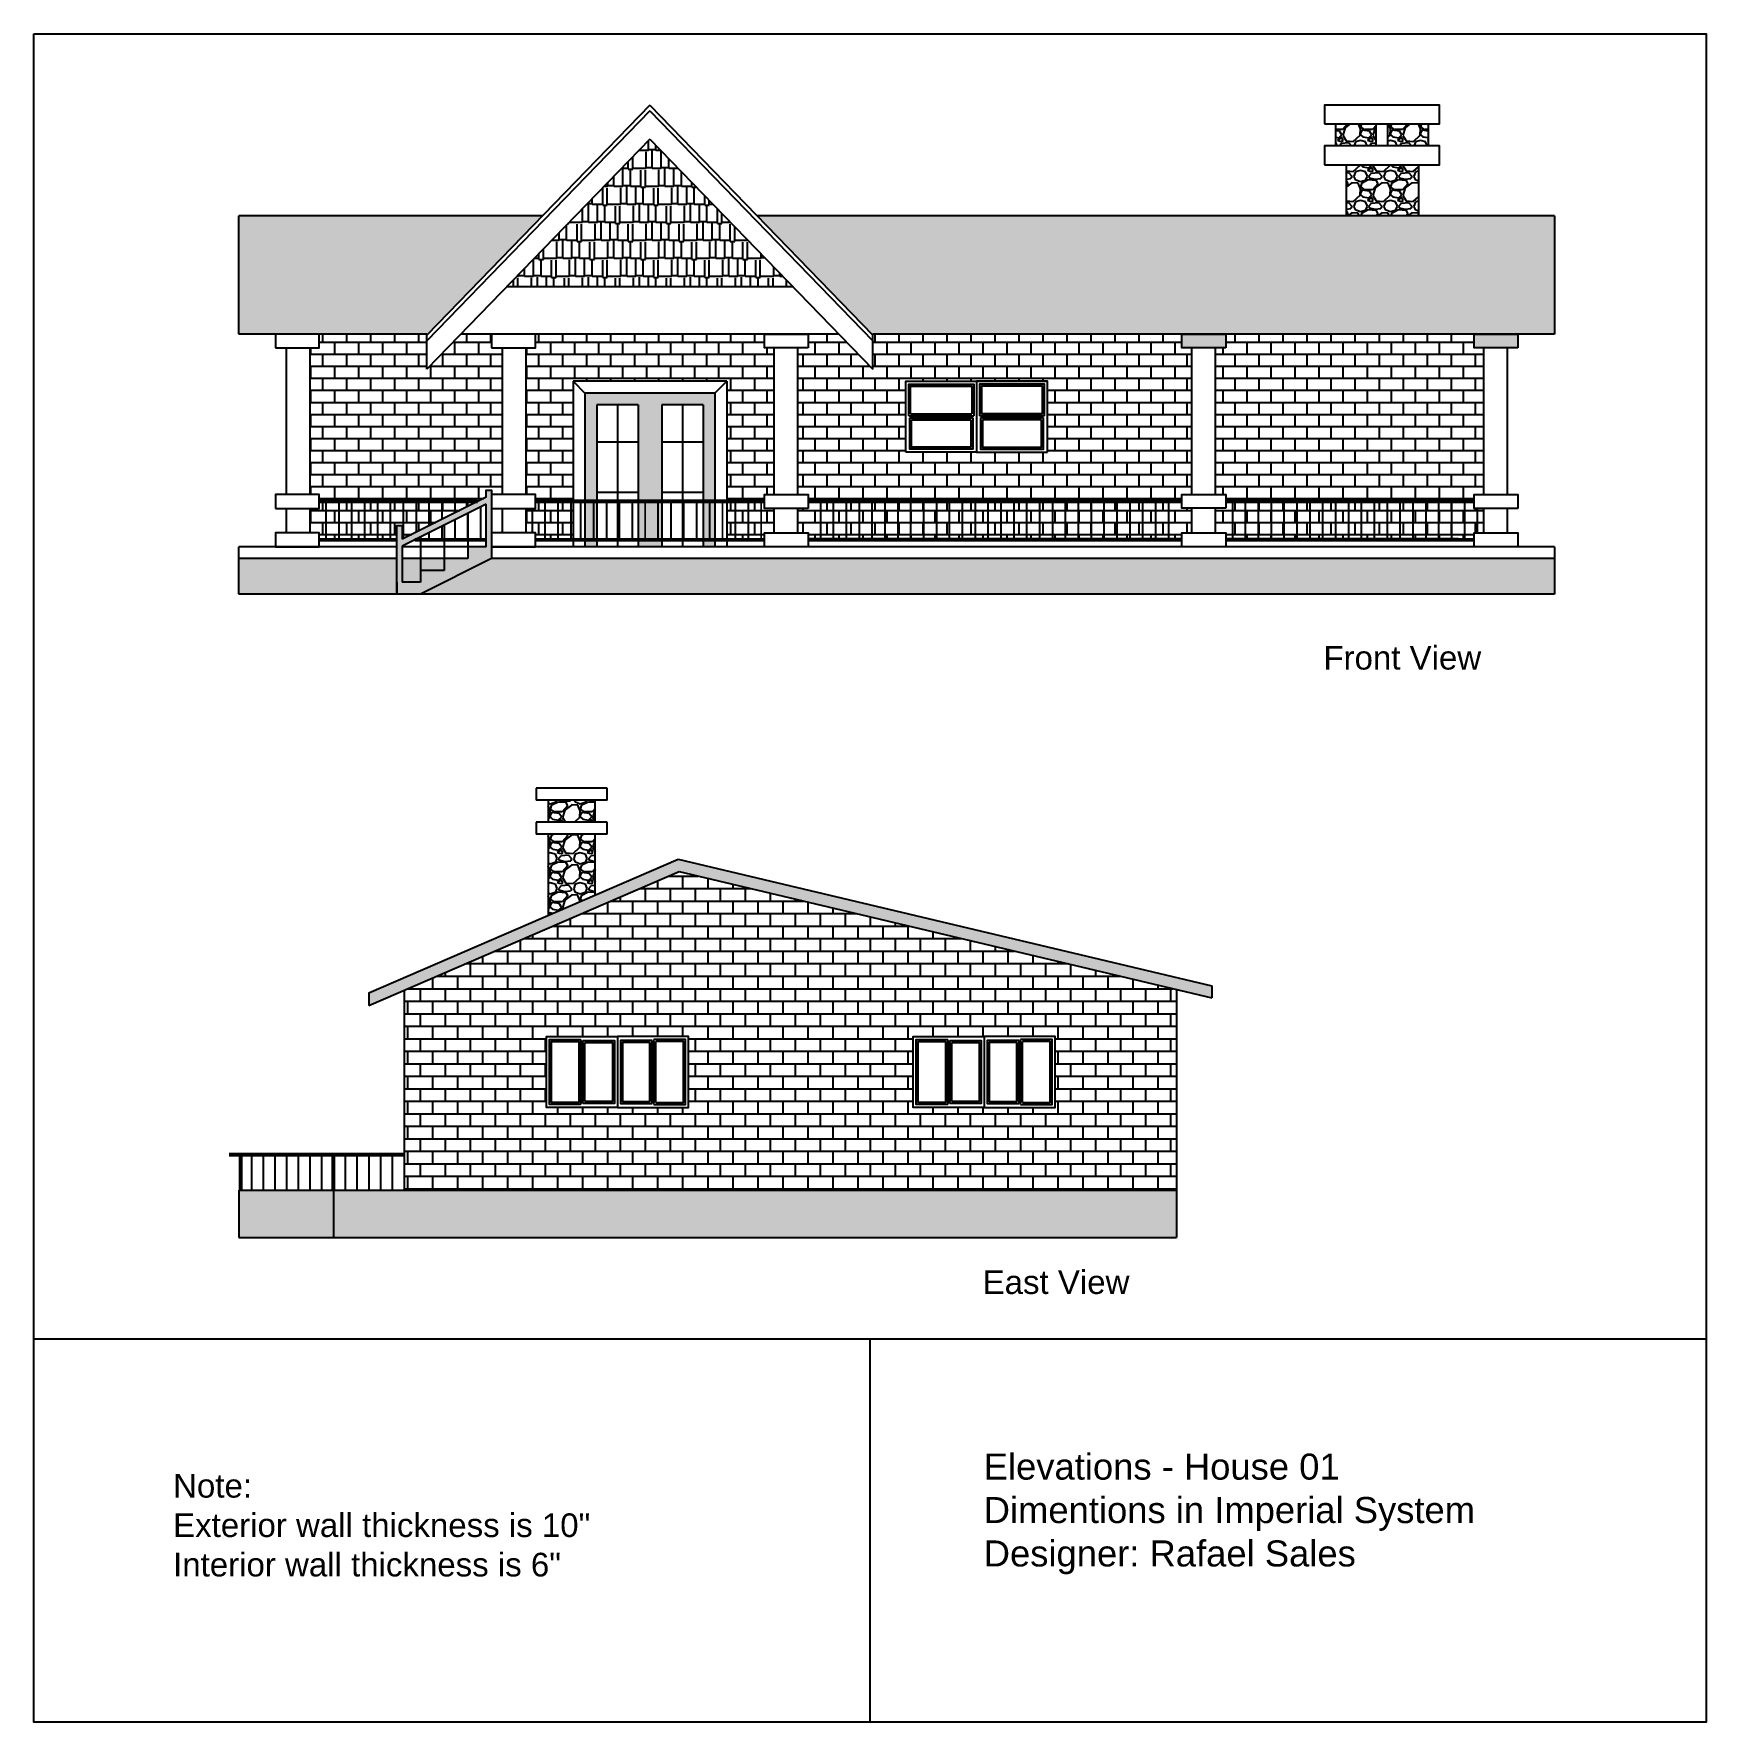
# Model space of a CAD drawing. Header units: millimetres. Extents: x 2114 to 2963, y 1203 to 2060.
import ezdxf

# ---------------------------------------------------------------- set-up
doc = ezdxf.new("R2010")
doc.units = ezdxf.units.MM
for name, color, linetype in [('Dim', 21, 'Continuous'), ('Hatches', 3, 'Continuous'), ('Text', 2, 'Continuous')]:
    doc.layers.add(name, color=color, linetype=linetype)
doc.styles.get("Standard").update_dxf_attribs({"font": 'arial.ttf'})
pattern_1 = [(0, (-2280.477, -1784.411), (19.431, 9.144), [4.572, -3.81, 5.334, -2.286, 6.858, -3.048]), (0, (-2275.905, -1784.03), (19.431, 9.144), [3.81, -14.478, 3.048, -4.572]), (0, (-2266.761, -1784.983), (19.431, 9.144), [2.286, -23.622]), (90, (-2280.477, -1784.4114), (-6.477, 9.144), [8.763, -27.813]), (90, (-2275.905, -1784.4114), (-6.477, 9.144), [8.5725, -28.0035]), (90, (-2272.095, -1784.4114), (-6.477, 9.144), [8.001, -28.575]), (90, (-2266.761, -1784.983), (-6.477, 9.144), [8.763, -27.813]), (90, (-2264.475, -1784.983), (-6.477, 9.144), [8.763, -27.813]), (90, (-2257.617, -1784.4114), (-6.477, 9.144), [8.382, -28.194])]
pattern_2 = [(0, (-2280.477, -1784.4114), (0, 6.096), []), (90, (-2280.477, -1784.4114), (-6.096, 6.096), [6.096, -6.096])]

# ---------------------------------------------------------------- blocks, each defined once
blk = doc.blocks.new('Window - Wood Frame 36 x 36 in.')
for p, q in [((1.5, 18.5), (34.5, 18.5)), ((2, 17.5), (34, 17.5)), ((2.5, 19.5), (33.5, 19.5)), ((3, 16.5), (33, 16.5))]:
    blk.add_line(p, q)
blk.add_lwpolyline([(0, 0), (0, 36), (36, 36), (36, 0)], close=True)
for points in [[(1.5, 18.5), (1.5, 34.5), (34.5, 34.5), (34.5, 18.5)], [(2.5, 19.5), (2.5, 33.5), (33.5, 33.5), (33.5, 19.5)], [(34, 17.5), (34, 1.5), (2, 1.5), (2, 17.5)], [(33, 16.5), (33, 2.5), (3, 2.5), (3, 16.5)]]:
    blk.add_lwpolyline(points)
blk = doc.blocks.new('Front View')
at = {"true_color": 0x991b1e, "transparency": 33554687}
h = blk.add_hatch(dxfattribs=at)
h.set_pattern_fill('AR-RSHKE', color=244, scale=0.03)
h.set_pattern_definition(pattern_1)
h.paths.add_polyline_path([(281.42, 156), (208.7, 231), (135.97, 156)])
at = {"true_color": 0x991b1e, "transparency": 33554610}
h = blk.add_hatch(dxfattribs=at)
h.set_pattern_fill('AR-RSHKE', color=244, scale=0.03)
h.set_pattern_definition(pattern_1)
h.paths.add_polyline_path([(668, 132), (649.39, 132), (649.39, 124.93), (627.13, 124.93), (627.13, 132), (501.13, 132), (501.13, 124.95), (478.87, 124.95), (478.87, 132), (321.41, 132), (263.23, 192), (668, 192)])
h.paths.add_polyline_path([(154.16, 192), (0, 192), (0, 132), (95.98, 132)])
at = {"true_color": 0xcecce6, "transparency": 33554607}
h = blk.add_hatch(dxfattribs=at)
h.set_pattern_fill('AR-B816', color=254, scale=0.03)
h.set_pattern_definition(pattern_2)
h.paths.add_polyline_path([(133.7, 124.93), (128.31, 124.93), (128.31, 132), (112.7, 132), (95.44, 114.2), (95.44, 132), (40.87, 132), (40.87, 124.93), (36, 124.93), (36, 50.52), (40.87, 50.52), (40.87, 47), (121.26, 47), (125.61, 49.17), (125.61, 52.71), (128.31, 52.71), (128.31, 50.52), (133.7, 50.52)])
h.paths.add_polyline_path([(483.74, 124.95), (478.87, 124.95), (478.87, 132), (321.41, 132), (321.95, 131.44), (321.95, 114.2), (304.7, 132), (289.08, 132), (289.08, 124.93), (283.7, 124.93), (283.7, 50.52), (289.08, 50.52), (289.08, 47), (478.87, 47), (478.87, 50.54), (483.74, 50.54)])
h.paths.add_polyline_path([(338.61, 108), (410.62, 108), (410.62, 72), (374.62, 72), (338.61, 72)], flags=16)
h.paths.add_polyline_path([(340.11, 106.5), (373.11, 106.5), (373.11, 90.5), (340.11, 90.5)], flags=0)
h.paths.add_polyline_path([(341.11, 105.5), (372.11, 105.5), (372.11, 91.5), (341.11, 91.5)], flags=0)
h.paths.add_polyline_path([(340.61, 89.5), (372.61, 89.5), (372.61, 73.5), (340.61, 73.5)], flags=0)
h.paths.add_polyline_path([(341.61, 88.5), (371.61, 88.5), (371.61, 74.5), (341.61, 74.5)], flags=0)
h.paths.add_polyline_path([(376.12, 106.5), (409.12, 106.5), (409.12, 90.5), (376.12, 90.5)], flags=0)
h.paths.add_polyline_path([(377.12, 105.5), (408.12, 105.5), (408.12, 91.5), (377.12, 91.5)], flags=0)
h.paths.add_polyline_path([(376.62, 89.5), (408.62, 89.5), (408.62, 73.5), (376.62, 73.5)], flags=0)
h.paths.add_polyline_path([(377.62, 88.5), (407.62, 88.5), (407.62, 74.5), (377.62, 74.5)], flags=0)
h.paths.add_polyline_path([(632, 124.93), (627.13, 124.93), (627.13, 132), (501.13, 132), (501.13, 124.95), (495.74, 124.95), (495.74, 50.54), (501.13, 50.54), (501.13, 47.02), (627.13, 47.02), (627.13, 50.52), (632, 50.52)])
at = {"true_color": 0xcecce6, "transparency": 33554687}
h = blk.add_hatch(dxfattribs=at)
h.set_pattern_fill('AR-B816', color=254, scale=0.03)
h.set_pattern_definition(pattern_2)
h.paths.add_polyline_path([(121.26, 47), (125.61, 49.17), (125.61, 52.71), (128.31, 52.71), (128.31, 50.52), (133.7, 50.52), (133.7, 124.93), (128.31, 124.93), (128.31, 132), (112.7, 132), (95.44, 114.2), (95.44, 132), (40.87, 132), (40.87, 124.93), (36, 124.93), (36, 50.52), (40.87, 50.52), (40.87, 47)])
h = blk.add_hatch(dxfattribs=at)
h.set_pattern_fill('AR-B816', color=254, scale=0.03)
h.set_pattern_definition(pattern_2)
h.paths.add_polyline_path([(150.56, 132), (150.56, 124.93), (145.7, 124.93), (145.7, 50.52), (150.56, 50.52), (150.56, 47), (169.7, 47), (169.7, 108), (247.7, 108), (247.7, 47), (266.83, 47), (266.83, 50.52), (271.7, 50.52), (271.7, 124.93), (266.83, 124.93), (266.83, 132)])
h.paths.add_polyline_path([(247.7, 47), (247.7, 27.52), (266.83, 27.52), (266.83, 31.05), (271.7, 31.05), (271.7, 43.48), (266.83, 43.48), (266.83, 47)])
h.paths.add_polyline_path([(169.7, 47), (150.56, 47), (150.56, 43.48), (145.7, 43.48), (145.7, 31.05), (150.56, 31.05), (150.56, 27.52), (169.7, 27.52)])
at = {"true_color": 0x727430}
h = blk.add_hatch(color=67, dxfattribs=at)
h.dxf.hatch_style = 1
h.paths.add_polyline_path([(214.7, 96), (235.7, 96), (235.7, 24), (241.7, 24), (241.7, 102), (175.7, 102), (175.7, 24), (181.7, 24), (181.7, 96), (202.7, 96), (202.7, 24), (214.7, 24)])
at = {"true_color": 0x986625, "transparency": 33554687}
h = blk.add_hatch(color=37, dxfattribs=at)
h.dxf.hatch_style = 1
h.paths.add_polyline_path([(128.31, 18), (128.31, 52.71), (125.61, 52.71), (125.61, 49.17), (83, 27.87), (83, 34.71), (80.31, 34.71), (80.31, 0), (83, 0), (92.31, 0)])
h.paths.add_polyline_path([(116.31, 18), (104.31, 18), (104.31, 12), (92.31, 12), (92.31, 6), (83, 6), (83, 24.35), (125.61, 45.65), (125.61, 24), (116.31, 24)], flags=16)
h.paths.add_polyline_path([(92.31, 18), (92.31, 27.52), (104.31, 27.52), (104.31, 18)], flags=0)
at = {"true_color": 0xcecce6, "transparency": 33554687}
h = blk.add_hatch(dxfattribs=at)
h.set_pattern_fill('AR-B816', color=254, scale=0.03)
h.set_pattern_definition(pattern_2)
h.paths.add_polyline_path([(40.87, 47), (40.87, 43.48), (36, 43.48), (36, 31.05), (40.87, 31.05), (40.87, 27.52), (80.31, 27.52), (80.31, 34.71), (83, 34.71), (83, 27.87), (121.26, 47)])
h.paths.add_polyline_path([(289.08, 47), (289.08, 43.48), (283.7, 43.48), (283.7, 31.05), (289.08, 31.05), (289.08, 27.54), (478.87, 27.54), (478.87, 31.07), (483.74, 31.07), (483.74, 43.5), (478.87, 43.5), (478.87, 47)])
h.paths.add_polyline_path([(501.13, 47.02), (501.13, 43.5), (495.74, 43.5), (495.74, 31.07), (501.13, 31.07), (501.13, 27.54), (627.13, 27.52), (627.13, 31.05), (632, 31.05), (632, 43.48), (627.13, 43.48), (627.13, 47.02)])
h = blk.add_hatch(dxfattribs=at)
h.set_pattern_fill('AR-CONC', color=254, scale=0.03)
h.set_pattern_definition([(50, (-2280.477, -1784.4114), (5.46554, -0.4781726), [0.5715, -6.2865]), (355, (-2280.477, -1784.4114), (-1.057303, 5.731705), [0.4572, -5.0292175]), (100.45144, (-2280.0217, -1784.451), (4.4082374, 5.2535326), [0.4857, -5.342707]), (46.1842, (-2280.477, -1782.8874), (8.132371, -1.26127), [0.85725, -9.42975]), (96.63556, (-2279.7995, -1782.9925), (7.122124, 7.422784), [0.72855, -8.014068]), (351.18415, (-2280.477, -1782.887), (7.122124, 7.422784), [0.6858, -7.543792]), (21, (-2279.715, -1783.2684), (4.548432, -3.067956), [0.5715, -6.2865]), (326, (-2279.715, -1783.2684), (1.854061, 5.525639), [0.4572, -5.0292]), (71.45144, (-2279.336, -1783.524), (6.4024926, 2.457683), [0.4857, -5.342698]), (37.5, (-2280.4772, -1784.4114), (0.0926581, 2.5366512), [0, -4.96824, 0, -5.1054, 0, -5.04825]), (7.5, (-2280.4772, -1784.4114), (2.0045899, 3.0054172), [0, -2.91084, 0, -4.85394, 0, -1.92405]), (327.5, (-2282.1764, -1784.4114), (4.0677179, -0.1718623), [0, -1.905, 0, -5.9436, 0, -7.8867]), (317.5, (-2282.9384, -1784.4114), (4.4438754, 0.7627947), [0, -2.4765, 0, -3.94716, 0, -5.6007])])
h.paths.add_polyline_path([(668, 18), (128.31, 18), (92.31, 0), (668, 0)])
h.paths.add_polyline_path([(80.31, 18), (0, 18), (0, 0), (80.31, 0)])
h.paths.add_polyline_path([(104.31, 18), (92.31, 18), (92.31, 12), (104.31, 12)], flags=17)
h.paths.add_polyline_path([(92.31, 18), (83, 18), (83, 6), (92.31, 6), (92.31, 12)])
for p, q in [((208.7, 248.24), (95.44, 131.44)), ((208.7, 245.36), (95.44, 128.57)), ((208.7, 248.24), (321.95, 131.44)), ((208.7, 245.36), (321.95, 128.57)), ((577.45, 227.52), (577.45, 238.67)), ((583.45, 227.52), (583.45, 238.67)), ((208.7, 231), (95.44, 114.2)), ((208.7, 231), (321.95, 114.2)), ((0, 132), (0, 192)), ((154.16, 192), (0, 192)), ((668, 192), (263.23, 192)), ((668, 192), (668, 132)), ((281.42, 156), (135.97, 156)), ((95.44, 132), (0, 132)), ((95.44, 114.2), (95.44, 131.44)), ((304.7, 132), (112.7, 132)), ((133.7, 132), (133.7, 131.98)), ((145.7, 132), (145.7, 131.98)), ((271.7, 132), (271.7, 131.98)), ((283.7, 132), (283.7, 131.98)), ((668, 132), (321.95, 132)), ((321.95, 114.2), (321.95, 131.44)), ((24, 124.93), (24, 50.52)), ((36, 124.93), (36, 50.52)), ((133.7, 124.93), (133.7, 50.52)), ((145.7, 124.93), (145.7, 50.52)), ((271.7, 124.93), (271.7, 50.52)), ((283.7, 124.93), (283.7, 50.52)), ((483.74, 124.95), (483.74, 50.54)), ((495.74, 124.95), (495.74, 50.54)), ((632, 124.93), (632, 50.52)), ((644, 124.93), (644, 50.52)), ((247.7, 108), (169.7, 108)), ((169.7, 108), (169.7, 24)), ((169.7, 108), (175.7, 102)), ((241.7, 102), (247.7, 108)), ((247.7, 108), (247.7, 24)), ((338.61, 108), (410.62, 108)), ((241.7, 102), (175.7, 102)), ((175.7, 102), (175.7, 24)), ((202.7, 96), (181.7, 96)), ((181.7, 96), (181.7, 24)), ((192.2, 96), (192.2, 24)), ((202.7, 96), (202.7, 24)), ((235.7, 96), (214.7, 96)), ((214.7, 96), (214.7, 24)), ((225.2, 96), (225.2, 24)), ((235.7, 96), (235.7, 24)), ((241.7, 102), (241.7, 24)), ((181.7, 77.28), (202.7, 77.28)), ((214.7, 77.28), (235.7, 77.28)), ((181.7, 51.68), (202.7, 51.68)), ((214.7, 51.68), (235.7, 51.68)), ((24, 43.48), (24, 31.05)), ((36, 43.48), (36, 31.05)), ((125.61, 49.17), (83, 27.87)), ((125.61, 45.65), (83, 24.35)), ((133.7, 43.48), (133.7, 31.05)), ((145.7, 43.48), (145.7, 31.05)), ((271.7, 43.48), (271.7, 31.05)), ((283.7, 43.48), (283.7, 31.05)), ((483.74, 43.5), (483.74, 31.07)), ((495.74, 43.5), (495.74, 31.07)), ((632, 43.48), (632, 31.05)), ((644, 43.48), (644, 31.05)), ((0, 0), (0, 24)), ((80.31, 24), (0, 24)), ((80.31, 18), (0, 18)), ((80.31, 18), (24, 18)), ((125.61, 24), (83, 24)), ((116.31, 18), (83, 18)), ((116.31, 18), (83, 18)), ((128.31, 18), (92.31, 0)), ((116.31, 18), (104.31, 18)), ((104.31, 18), (104.31, 12)), ((116.31, 24), (116.31, 18)), ((668, 24), (128.31, 24)), ((644, 18), (128.31, 18)), ((668, 18), (128.31, 18)), ((668, 24), (668, 0)), ((104.31, 12), (92.31, 12)), ((92.31, 12), (92.31, 6)), ((668, 0), (0, 0)), ((80.31, 6), (80.31, 0)), ((92.31, 6), (83, 6))]:
    blk.add_line(p, q)
for points in [[(551.24, 238.67), (609.66, 238.67), (609.66, 248.24), (551.24, 248.24)], [(551.24, 217.95), (609.66, 217.95), (609.66, 227.52), (551.24, 227.52)], [(18.61, 124.93), (40.87, 124.93), (40.87, 131.98), (18.61, 131.98)], [(128.31, 124.93), (150.56, 124.93), (150.56, 131.98), (128.31, 131.98)], [(289.08, 124.93), (266.83, 124.93), (266.83, 131.98), (289.08, 131.98)], [(501.13, 124.95), (478.87, 124.95), (478.87, 132), (501.13, 132)], [(649.39, 124.93), (627.13, 124.93), (627.13, 131.98), (649.39, 131.98)], [(18.61, 43.48), (40.87, 43.48), (40.87, 50.52), (18.61, 50.52)], [(128.31, 43.48), (150.56, 43.48), (150.56, 50.52), (128.31, 50.52)], [(289.08, 43.48), (266.83, 43.48), (266.83, 50.52), (289.08, 50.52)], [(501.13, 43.5), (478.87, 43.5), (478.87, 50.54), (501.13, 50.54)], [(649.39, 43.48), (627.13, 43.48), (627.13, 50.52), (649.39, 50.52)], [(18.61, 24), (40.87, 24), (40.87, 31.05), (18.61, 31.05)], [(128.31, 24), (150.56, 24), (150.56, 31.05), (128.31, 31.05)], [(289.08, 24), (266.83, 24), (266.83, 31.05), (289.08, 31.05)], [(501.13, 24.02), (478.87, 24.02), (478.87, 31.07), (501.13, 31.07)], [(649.39, 24), (627.13, 24), (627.13, 31.05), (649.39, 31.05)]]:
    blk.add_lwpolyline(points, close=True)
for points in [[(557, 227.52), (557, 238.67), (603.9, 238.67), (603.9, 227.52)], [(598.89, 217.95), (598.89, 192), (562.35, 192), (562.35, 217.95)], [(125.61, 49.17), (125.61, 52.71), (128.31, 52.71), (128.31, 18)], [(125.61, 24), (125.61, 45.65)], [(219.4, 47), (219.4, 27.54)], [(83, 0), (80.31, 0), (80.31, 34.71), (83, 34.71), (83, 27.87)], [(90.08, 27.89), (90.08, 27.52)], [(83, 24.35), (83, 6)]]:
    blk.add_lwpolyline(points)
for points, const_width in [([(40.87, 47), (121.26, 47)], 2), ([(44.27, 47), (44.27, 27.54)], 1), ([(50.82, 47), (50.82, 27.54)], 1), ([(57.36, 47), (57.36, 27.54)], 1), ([(63.9, 47), (63.9, 27.54)], 1), ([(70.45, 47), (70.45, 27.54)], 1), ([(76.99, 47), (76.99, 27.54)], 1), ([(83.53, 47), (83.53, 28.14)], 1), ([(90.08, 47), (90.08, 31.41)], 1), ([(96.62, 47), (96.62, 34.68)], 1), ([(103.16, 47), (103.16, 37.95)], 1), ([(109.71, 47), (109.71, 41.22)], 1), ([(116.25, 47), (116.25, 44.5)], 1), ([(122.79, 44.24), (122.79, 27.54)], 1), ([(148.97, 43.48), (148.97, 31.05)], 1), ([(150.56, 47), (266.83, 47)], 2), ([(155.51, 47), (155.51, 27.54)], 1), ([(162.05, 47), (162.05, 27.54)], 1), ([(168.6, 47), (168.6, 27.54)], 1), ([(173.6, 47), (173.6, 27.54)], 1), ([(180.14, 47), (180.14, 27.54)], 1), ([(186.69, 47), (186.69, 27.54)], 1), ([(193.23, 47), (193.23, 27.54)], 1), ([(199.77, 47), (199.77, 27.54)], 1), ([(206.32, 47), (206.32, 27.54)], 1), ([(212.86, 47), (212.86, 27.54)], 1), ([(225.95, 47), (225.95, 27.54)], 1), ([(232.49, 47), (232.49, 27.54)], 1), ([(239.03, 47), (239.03, 27.54)], 1), ([(245.58, 47), (245.58, 27.54)], 1), ([(252.12, 47), (252.12, 27.54)], 1), ([(258.66, 47), (258.66, 27.54)], 1), ([(265.21, 47), (265.21, 27.54)], 1), ([(289.08, 47), (478.87, 47)], 2), ([(295.36, 47), (295.36, 27.54)], 1), ([(301.9, 47), (301.9, 27.54)], 1), ([(308.45, 47), (308.45, 27.54)], 1), ([(314.99, 47), (314.99, 27.54)], 1), ([(321.53, 47), (321.53, 27.54)], 1), ([(328.08, 47), (328.08, 27.54)], 1), ([(334.62, 47), (334.62, 27.54)], 1), ([(341.16, 47), (341.16, 27.54)], 1), ([(347.71, 47), (347.71, 27.54)], 1), ([(354.25, 47), (354.25, 27.54)], 1), ([(360.79, 47), (360.79, 27.54)], 1), ([(367.34, 47), (367.34, 27.54)], 1), ([(373.88, 47), (373.88, 27.54)], 1), ([(380.42, 47), (380.42, 27.54)], 1), ([(386.97, 47), (386.97, 27.54)], 1), ([(393.51, 47), (393.51, 27.54)], 1), ([(400.05, 47), (400.05, 27.54)], 1), ([(406.6, 47), (406.6, 27.54)], 1), ([(413.14, 47), (413.14, 27.54)], 1), ([(419.68, 47), (419.68, 27.54)], 1), ([(426.23, 47), (426.23, 27.54)], 1), ([(432.77, 47), (432.77, 27.54)], 1), ([(439.31, 47), (439.31, 27.54)], 1), ([(445.86, 47), (445.86, 27.54)], 1), ([(452.4, 47), (452.4, 27.54)], 1), ([(458.94, 47), (458.94, 27.54)], 1), ([(465.49, 47), (465.49, 27.54)], 1), ([(472.03, 47), (472.03, 27.54)], 1), ([(501.13, 47.02), (627.13, 47.02)], 2), ([(504.54, 47.02), (504.54, 27.56)], 1), ([(511.08, 47.02), (511.08, 27.56)], 1), ([(517.62, 47.02), (517.62, 27.56)], 1), ([(524.17, 47.02), (524.17, 27.56)], 1), ([(530.71, 47.02), (530.71, 27.56)], 1), ([(537.25, 47.02), (537.25, 27.56)], 1), ([(543.8, 47.02), (543.8, 27.56)], 1), ([(550.34, 47.02), (550.34, 27.56)], 1), ([(556.88, 47.02), (556.88, 27.56)], 1), ([(563.43, 47.02), (563.43, 27.56)], 1), ([(569.97, 47.02), (569.97, 27.56)], 1), ([(576.51, 47.02), (576.51, 27.56)], 1), ([(583.06, 47.02), (583.06, 27.56)], 1), ([(589.6, 47.02), (589.6, 27.56)], 1), ([(596.14, 47.02), (596.14, 27.56)], 1), ([(602.69, 47.02), (602.69, 27.56)], 1), ([(609.23, 47.02), (609.23, 27.56)], 1), ([(615.77, 47.02), (615.77, 27.56)], 1), ([(622.32, 47.02), (622.32, 27.56)], 1), ([(628.86, 43.48), (628.86, 31.05)], 1), ([(103.16, 34.43), (103.16, 27.54)], 1), ([(104.31, 18), (104.31, 35)], 1), ([(109.71, 37.7), (109.71, 27.54)], 1), ([(116.25, 40.97), (116.25, 27.54)], 1), ([(116.31, 24), (116.31, 41)], 1), ([(40.87, 27.52), (80.31, 27.52)], 2), ([(89.35, 27.52), (125.61, 27.52)], 2), ([(92.31, 12), (92.31, 29)], 1), ([(96.62, 31.16), (96.62, 27.54)], 1), ([(150.56, 27.52), (266.83, 27.52)], 2), ([(478.87, 27.54), (289.08, 27.54)], 2), ([(627.13, 27.52), (501.13, 27.54)], 2)]:
    blk.add_lwpolyline(points, dxfattribs=dict(const_width=const_width))
blk.add_blockref('Window - Wood Frame 36 x 36 in.', (338.61, 72))
at = {"xscale": -1}
blk.add_blockref('Window - Wood Frame 36 x 36 in.', (410.62, 72), dxfattribs=at)

msp = doc.modelspace()

# ---------------------------------------------------------------- hatches: boundary and pattern name
at = {"layer": 'Hatches', "true_color": 0xffffff}
h = msp.add_hatch(dxfattribs=at)
h.set_pattern_fill('GRAVEL', scale=0.6, angle=180)
h.set_pattern_definition([(48.012787, (-73.0216, -23.7684), (121.92, 137.16), [2.05033, -202.9829]), (4.96974, (-71.64996, -22.2444), (-182.87999993, -15.24000087), [3.51843, -348.324293]), (312.510447, (-68.1448, -21.9396), (-152.40000006, 167.63999994), [2.48089, -245.608337]), (87.27369, (-62.20116, -18.1296), (-15.24000003, -304.8), [3.20403, -317.198625]), (112.833654, (-62.04876, -14.9292), (76.2, -182.88), [3.1418, -311.038846]), (177.27369, (-63.26796, -12.0336), (304.8, -15.24000003), [3.20403, -317.198625]), (217.69424, (-66.46836, -11.8812), (198.11999999, 152.40000001), [4.23716, -419.47869]), (252.255328, (-69.82116, -14.472), (-106.68000003, -335.27999999), [4.00032, -396.03154]), (301.429566, (-71.04036, -18.282), (121.92000002, -198.11999999), [3.21488, -318.273274]), (355.23636, (-69.364, -21.0252), (-167.64, 15.24000003), [3.67028, -179.84362]), (42.397438, (-65.70636, -21.33), (182.879999994, 167.640000006), [4.74647, -469.900635]), (318.814075, (-77.2888, -17.9772), (106.68, -91.44), [1.62003, -160.383395]), (351.469234, (-76.06956, -19.044), (-198.12, 30.47999997), [3.08209, -305.127834]), (45, (-73.022, -19.501), (4e-15, 15.24), [2.155256, -19.39736]), (23.19859, (-71.9548, -21.33), (-76.2, -30.48), [1.16065, -114.903734]), (111.80141, (-70.888, -20.8728), (15.24, -45.72), [1.641394, -80.42852]), (210.96376, (-71.4976, -19.3488), (-45.72, -30.48), [2.66592, -86.19779]), (341.56505, (-73.7836, -20.7204), (-30.48, 15.24), [1.92772, -46.26539]), (196.38954, (-62.0488, -20.8728), (-152.4, -45.72), [2.70053, -267.35296]), (250.346176, (-64.6396, -21.6348), (60.96, 167.64), [2.265594, -224.293294]), (113.19859, (-73.7836, -23.7684), (30.48, -76.2), [2.32128, -113.7431]), (163.61046, (-74.698, -21.6348), (152.4, -45.71999999), [2.70053, -267.35296]), (159.443955, (-62.0488, -11.424), (76.2, -30.48), [2.60421, -127.606406]), (114.77514, (-64.4872, -10.5096), (76.2000001, -167.63999996), [2.18203, -216.02156]), (246.80141, (-73.936, -8.5284), (-30.48, -76.2), [2.32128, -113.7431]), (197.354025, (-74.8504, -10.662), (198.12, 60.96000001), [2.554696, -252.914256]), (249.443955, (-66.4684, -8.5284), (30.48, 76.2), [1.302106, -128.90851]), (281.30993, (-73.0216, -8.5284), (15.24, -60.96), [0.77709, -76.93197]), (345.96376, (-72.869, -9.2904), (-45.72, 15.24), [3.1418, -59.69433]), (6.009006, (-69.8212, -10.0524), (-152.4, -15.24), [2.9116, -288.24819]), (123.69007, (-71.4976, -17.977), (15.24, -30.48), [2.197943, -52.75066]), (173.157227, (-72.71676, -16.1484), (-259.08, 30.47999999), [3.83734, -379.896054]), (240.945396, (-76.5268, -15.6912), (60.96, 106.68), [1.56905, -155.336354]), (270, (-77.289, -17.063), (15.24, -15.24), [0.9144, -14.3256]), (300.256437, (-69.5164, -10.5096), (-60.96, 106.68), [2.1172, -209.603645]), (228.012788, (-68.4496, -12.3384), (-121.92, -137.16), [4.10066, -200.932573]), (180, (-71.193, -15.386), (-15.24, -15.24), [3.9624, -11.2776]), (145.304846, (-75.1552, -15.3864), (-152.40000006, 106.67999992), [2.40966, -238.5559]), (74.054604, (-77.1364, -14.0148), (15.24, 60.96), [2.218974, -108.7299]), (27.645975, (-76.52676, -11.8812), (289.56000001, 152.39999998), [3.61287, -357.674787]), (355.426079, (-73.32636, -10.2048), (198.12, -15.24), [3.822177, -378.39508])])
h.paths.add_polyline_path([(2795.88, 2003.4), (2795.88, 2014.55), (2775.43, 2014.55), (2775.43, 2003.4)])
h.paths.add_polyline_path([(2801.88, 2014.55), (2801.88, 2003.4), (2822.33, 2003.4), (2822.33, 2014.55)])
h.paths.add_polyline_path([(2780.78, 1993.83), (2780.78, 1967.88), (2817.31, 1967.88), (2817.31, 1993.83)])
h = msp.add_hatch(dxfattribs=at)
h.set_pattern_fill('GRAVEL', scale=0.6, angle=180)
h.set_pattern_definition([(48.012787, (3950.4458, -1665.5359), (121.92, 137.16), [2.05033, -202.9829]), (4.96974, (3951.81736, -1664.0119), (-182.87999993, -15.24000087), [3.51843, -348.324293]), (312.510447, (3955.3226, -1663.7071), (-152.40000006, 167.63999994), [2.48089, -245.608337]), (87.27369, (3961.26616, -1659.8971), (-15.24000003, -304.8), [3.20403, -317.198625]), (112.833654, (3961.41856, -1656.6967), (76.2, -182.88), [3.1418, -311.038846]), (177.27369, (3960.19936, -1653.8011), (304.8, -15.24000003), [3.20403, -317.198625]), (217.69424, (3956.99896, -1653.6487), (198.11999999, 152.40000001), [4.23716, -419.47869]), (252.255328, (3953.64616, -1656.2395), (-106.68000003, -335.27999999), [4.000317, -396.03154]), (301.429566, (3952.42696, -1660.0495), (121.92000002, -198.11999999), [3.21488, -318.273274]), (355.23636, (3954.1034, -1662.7927), (-167.64, 15.24000003), [3.67028, -179.84362]), (42.397438, (3957.76096, -1663.0975), (182.879999994, 167.640000006), [4.74647, -469.900635]), (318.814075, (3946.1786, -1659.7447), (106.68, -91.44), [1.62003, -160.383395]), (351.469234, (3947.39776, -1660.8115), (-198.12, 30.47999997), [3.08209, -305.127834]), (45, (3950.446, -1661.269), (4e-15, 15.24), [2.155256, -19.39736]), (23.19859, (3951.5126, -1663.0975), (-76.2, -30.48), [1.16065, -114.903734]), (111.80141, (3952.5794, -1662.6403), (15.24, -45.72), [1.641394, -80.42852]), (210.96376, (3951.9698, -1661.1163), (-45.72, -30.48), [2.66592, -86.19779]), (341.56505, (3949.6838, -1662.488), (-30.48, 15.24), [1.92772, -46.26539]), (196.38954, (3961.4186, -1662.6403), (-152.4, -45.72), [2.70053, -267.35296]), (250.346176, (3958.8278, -1663.4023), (60.96, 167.64), [2.265594, -224.293294]), (113.19859, (3949.6838, -1665.5359), (30.48, -76.2), [2.32128, -113.7431]), (163.61046, (3948.7694, -1663.4023), (152.4, -45.71999999), [2.70053, -267.35296]), (159.443955, (3961.4186, -1653.1915), (76.2, -30.48), [2.60421, -127.606406]), (114.77514, (3958.9802, -1652.2771), (76.2000001, -167.63999996), [2.18203, -216.02156]), (246.80141, (3949.5314, -1650.2959), (-30.48, -76.2), [2.32128, -113.7431]), (197.354025, (3948.617, -1652.4295), (198.12, 60.96000001), [2.554696, -252.914256]), (249.443955, (3956.999, -1650.2959), (30.48, 76.2), [1.302106, -128.90851]), (281.30993, (3950.4458, -1650.296), (15.24, -60.96), [0.77709, -76.93197]), (345.96376, (3950.598, -1651.058), (-45.72, 15.24), [3.1418, -59.69433]), (6.009006, (3953.64616, -1651.8199), (-152.4, -15.24), [2.9116, -288.24819]), (123.69007, (3951.9698, -1659.7447), (15.24, -30.48), [2.197943, -52.75066]), (173.157227, (3950.75056, -1657.9159), (-259.08, 30.47999999), [3.83734, -379.896054]), (240.945396, (3946.9406, -1657.4587), (60.96, 106.68), [1.56905, -155.336354]), (270, (3946.179, -1658.83), (15.24, -15.24), [0.9144, -14.3256]), (300.256437, (3953.951, -1652.2771), (-60.96, 106.68), [2.1172, -209.603645]), (228.012788, (3955.0178, -1654.1059), (-121.92, -137.16), [4.10066, -200.932573]), (180, (3952.275, -1657.154), (-15.24, -15.24), [3.9624, -11.2776]), (145.304846, (3948.3122, -1657.1539), (-152.40000006, 106.67999992), [2.40966, -238.5559]), (74.054604, (3946.331, -1655.7823), (15.24, 60.96), [2.218974, -108.7299]), (27.645975, (3946.94056, -1653.6487), (289.56000001, 152.39999998), [3.61287, -357.674787]), (355.426079, (3950.14096, -1651.9723), (198.12, -15.24), [3.822177, -378.39508])])
h.paths.add_polyline_path([(2375.43, 1671.24), (2375.43, 1659.97), (2399.43, 1659.97), (2399.43, 1671.24)])
h.paths.add_polyline_path([(2399.43, 1653.97), (2375.43, 1653.97), (2375.43, 1612.76), (2399.43, 1623.11)])
at = {"layer": 'Hatches', "true_color": 0x991b1e}
h = msp.add_hatch(color=244, dxfattribs=at)
h.dxf.hatch_style = 1
h.paths.add_polyline_path([(2284.43, 1573.47), (2284.43, 1566.94), (2441.98, 1634.95), (2712.43, 1570.81), (2712.43, 1576.98), (2441.43, 1641.24)])
at = {"layer": 'Hatches', "true_color": 0xffffff}
h = msp.add_hatch(dxfattribs=at)
h.set_pattern_fill('BRICK', angle=180)
h.set_pattern_definition([(180, (3961.4186, -1650.296), (-8e-16, -6.35), []), (270, (3961.419, -1650.296), (12.7, -2e-15), [6.35, -6.35]), (270, (3955.069, -1650.296), (12.7, -2e-15), [-6.35, 6.35])])
edge = h.paths.add_edge_path(flags=0)
edge.add_line((2427.16, 1548.24), (2413.16, 1548.24))
edge.add_line((2413.16, 1548.24), (2413.16, 1518.24))
edge.add_line((2413.16, 1518.24), (2427.16, 1518.24))
edge = h.paths.add_edge_path(flags=0)
edge.add_line((2427.16, 1518.24), (2427.16, 1548.24))
edge = h.paths.add_edge_path(flags=0)
edge.add_line((2428.16, 1549.24), (2412.16, 1549.24))
edge.add_line((2412.16, 1549.24), (2412.16, 1517.24))
edge.add_line((2412.16, 1517.24), (2428.16, 1517.24))
edge = h.paths.add_edge_path(flags=0)
edge.add_line((2428.16, 1517.24), (2428.16, 1549.24))
edge = h.paths.add_edge_path(flags=0)
edge.add_line((2430.16, 1517.74), (2444.16, 1517.74))
edge.add_line((2444.16, 1517.74), (2444.16, 1548.74))
edge.add_line((2444.16, 1548.74), (2430.16, 1548.74))
edge = h.paths.add_edge_path(flags=0)
edge.add_line((2430.16, 1517.74), (2430.16, 1548.74))
edge = h.paths.add_edge_path(flags=0)
edge.add_line((2429.16, 1516.74), (2445.16, 1516.74))
edge.add_line((2445.16, 1516.74), (2445.16, 1549.74))
edge.add_line((2445.16, 1549.74), (2429.16, 1549.74))
edge = h.paths.add_edge_path(flags=0)
edge.add_line((2429.16, 1516.74), (2429.16, 1549.74))
h.paths.add_polyline_path([(2410.66, 1515.24), (2446.66, 1515.24), (2446.66, 1551.24), (2410.66, 1551.24)], flags=16)
edge = h.paths.add_edge_path(flags=0)
edge.add_line((2394.16, 1548.24), (2408.16, 1548.24))
edge.add_line((2408.16, 1548.24), (2408.16, 1518.24))
edge.add_line((2408.16, 1518.24), (2394.16, 1518.24))
edge = h.paths.add_edge_path(flags=0)
edge.add_line((2394.16, 1518.24), (2394.16, 1548.24))
edge = h.paths.add_edge_path(flags=0)
edge.add_line((2393.16, 1549.24), (2409.16, 1549.24))
edge.add_line((2409.16, 1549.24), (2409.16, 1517.24))
edge.add_line((2409.16, 1517.24), (2393.16, 1517.24))
edge = h.paths.add_edge_path(flags=0)
edge.add_line((2393.16, 1517.24), (2393.16, 1549.24))
edge = h.paths.add_edge_path(flags=0)
edge.add_line((2391.16, 1517.74), (2377.16, 1517.74))
edge.add_line((2377.16, 1517.74), (2377.16, 1548.74))
edge.add_line((2377.16, 1548.74), (2391.16, 1548.74))
edge = h.paths.add_edge_path(flags=0)
edge.add_line((2391.16, 1517.74), (2391.16, 1548.74))
edge = h.paths.add_edge_path(flags=0)
edge.add_line((2392.16, 1516.74), (2376.16, 1516.74))
edge.add_line((2376.16, 1516.74), (2376.16, 1549.74))
edge.add_line((2376.16, 1549.74), (2392.16, 1549.74))
edge = h.paths.add_edge_path(flags=0)
edge.add_line((2392.16, 1516.74), (2392.16, 1549.74))
h.paths.add_polyline_path([(2410.66, 1515.24), (2374.66, 1515.24), (2374.66, 1551.24), (2410.66, 1551.24)], flags=16)
edge = h.paths.add_edge_path(flags=0)
edge.add_line((2580.38, 1548.24), (2594.38, 1548.24))
edge.add_line((2594.38, 1548.24), (2594.38, 1518.24))
edge.add_line((2594.38, 1518.24), (2580.38, 1518.24))
edge = h.paths.add_edge_path(flags=0)
edge.add_line((2580.38, 1518.24), (2580.38, 1548.24))
edge = h.paths.add_edge_path(flags=0)
edge.add_line((2579.38, 1549.24), (2595.38, 1549.24))
edge.add_line((2595.38, 1549.24), (2595.38, 1517.24))
edge.add_line((2595.38, 1517.24), (2579.38, 1517.24))
edge = h.paths.add_edge_path(flags=0)
edge.add_line((2579.38, 1517.24), (2579.38, 1549.24))
edge = h.paths.add_edge_path(flags=0)
edge.add_line((2577.38, 1517.74), (2563.38, 1517.74))
edge.add_line((2563.38, 1517.74), (2563.38, 1548.74))
edge.add_line((2563.38, 1548.74), (2577.38, 1548.74))
edge = h.paths.add_edge_path(flags=0)
edge.add_line((2577.38, 1517.74), (2577.38, 1548.74))
edge = h.paths.add_edge_path(flags=0)
edge.add_line((2578.38, 1516.74), (2562.38, 1516.74))
edge.add_line((2562.38, 1516.74), (2562.38, 1549.74))
edge.add_line((2562.38, 1549.74), (2578.38, 1549.74))
edge = h.paths.add_edge_path(flags=0)
edge.add_line((2578.38, 1516.74), (2578.38, 1549.74))
h.paths.add_polyline_path([(2596.88, 1515.24), (2560.88, 1515.24), (2560.88, 1551.24), (2596.88, 1551.24)], flags=16)
edge = h.paths.add_edge_path(flags=0)
edge.add_line((2613.38, 1548.24), (2599.38, 1548.24))
edge.add_line((2599.38, 1548.24), (2599.38, 1518.24))
edge.add_line((2599.38, 1518.24), (2613.38, 1518.24))
edge = h.paths.add_edge_path(flags=0)
edge.add_line((2613.38, 1518.24), (2613.38, 1548.24))
edge = h.paths.add_edge_path(flags=0)
edge.add_line((2614.38, 1549.24), (2598.38, 1549.24))
edge.add_line((2598.38, 1549.24), (2598.38, 1517.24))
edge.add_line((2598.38, 1517.24), (2614.38, 1517.24))
edge = h.paths.add_edge_path(flags=0)
edge.add_line((2614.38, 1517.24), (2614.38, 1549.24))
edge = h.paths.add_edge_path(flags=0)
edge.add_line((2616.38, 1517.74), (2630.38, 1517.74))
edge.add_line((2630.38, 1517.74), (2630.38, 1548.74))
edge.add_line((2630.38, 1548.74), (2616.38, 1548.74))
edge = h.paths.add_edge_path(flags=0)
edge.add_line((2616.38, 1517.74), (2616.38, 1548.74))
edge = h.paths.add_edge_path(flags=0)
edge.add_line((2615.38, 1516.74), (2631.38, 1516.74))
edge.add_line((2631.38, 1516.74), (2631.38, 1549.74))
edge.add_line((2631.38, 1549.74), (2615.38, 1549.74))
edge = h.paths.add_edge_path(flags=0)
edge.add_line((2615.38, 1516.74), (2615.38, 1549.74))
h.paths.add_polyline_path([(2596.88, 1515.24), (2632.88, 1515.24), (2632.88, 1551.24), (2596.88, 1551.24)], flags=16)
h.paths.add_polyline_path([(2694.43, 1575.08), (2441.98, 1634.95), (2302.43, 1574.71), (2302.43, 1473.24), (2694.43, 1473.24)])
at = {"layer": 'Hatches', "true_color": 0x939598}
h = msp.add_hatch(color=252, dxfattribs=at)
h.dxf.hatch_style = 1
h.paths.add_polyline_path([(2218.43, 1473.24), (2218.43, 1449.24), (2266.43, 1449.24), (2266.43, 1473.24)])
at = {"layer": 'Hatches', "true_color": 0xffffff}
h = msp.add_hatch(color=7, dxfattribs=at)
h.dxf.hatch_style = 1
h.paths.add_polyline_path([(2266.43, 1473.24), (2266.43, 1449.24), (2694.43, 1449.24), (2694.43, 1473.24)])

# ---------------------------------------------------------------- linework, layer by layer
for p, q in [((2405.43, 1677.24), (2369.43, 1677.24)), ((2369.43, 1677.24), (2369.43, 1671.24)), ((2405.43, 1671.24), (2405.43, 1677.24)), ((2405.43, 1671.24), (2369.43, 1671.24)), ((2375.43, 1671.24), (2375.43, 1659.97)), ((2399.43, 1659.97), (2399.43, 1671.24)), ((2405.43, 1659.97), (2369.43, 1659.97)), ((2369.43, 1659.97), (2369.43, 1653.97)), ((2405.43, 1653.97), (2405.43, 1659.97)), ((2405.43, 1653.97), (2369.43, 1653.97)), ((2375.43, 1653.97), (2375.43, 1612.76)), ((2399.43, 1623.11), (2399.43, 1653.97)), ((2284.43, 1573.47), (2441.43, 1641.24)), ((2441.43, 1641.24), (2712.43, 1576.98)), ((2284.43, 1566.94), (2441.98, 1634.95)), ((2441.98, 1634.95), (2712.43, 1570.81)), ((2284.43, 1573.47), (2284.43, 1566.94)), ((2302.43, 1574.71), (2302.43, 1473.24)), ((2694.43, 1575.08), (2694.43, 1449.24)), ((2712.43, 1576.98), (2712.43, 1570.81)), ((2218.43, 1473.24), (2694.43, 1473.24)), ((2218.43, 1473.24), (2218.43, 1449.24)), ((2266.43, 1473.24), (2266.43, 1449.24)), ((2218.43, 1449.24), (2694.43, 1449.24)), ((2114.33, 1397.81), (2963.46, 1397.81)), ((2538.89, 1397.81), (2538.89, 1203.09))]:
    msp.add_line(p, q)
msp.add_lwpolyline([(2114.33, 2060.31), (2963.46, 2060.31), (2963.46, 1203.09), (2114.33, 1203.09)], close=True)
for points, const_width in [([(2213.41, 1491.24), (2266.43, 1491.24)], 2), ([(2219.43, 1473.24), (2219.43, 1491.24)], 2), ([(2224.98, 1473.24), (2224.98, 1491.24)], 1), ([(2230.9, 1473.24), (2230.9, 1491.24)], 1), ([(2236.82, 1473.24), (2236.82, 1491.24)], 1), ([(2242.74, 1473.24), (2242.74, 1491.24)], 1), ([(2248.67, 1473.24), (2248.67, 1491.24)], 1), ([(2254.59, 1473.24), (2254.59, 1491.24)], 1), ([(2260.51, 1473.24), (2260.51, 1491.24)], 1), ([(2266.43, 1473.24), (2266.43, 1491.24)], 2), ([(2266.43, 1491.24), (2302.43, 1491.24)], 2), ([(2272.48, 1473.24), (2272.48, 1491.24)], 1), ([(2278.47, 1473.24), (2278.47, 1491.24)], 1), ([(2284.46, 1473.24), (2284.46, 1491.24)], 1), ([(2290.45, 1473.24), (2290.45, 1491.24)], 1), ([(2296.44, 1473.24), (2296.44, 1491.24)], 1)]:
    msp.add_lwpolyline(points, dxfattribs=dict(const_width=const_width))

# ---------------------------------------------------------------- block references
msp.add_blockref('Front View', (2218.43, 1775.88))
at = {"rotation": 90}
for p in [(2410.66, 1515.24), (2596.88, 1515.24)]:
    msp.add_blockref('Window - Wood Frame 36 x 36 in.', p, dxfattribs=at)
at = {"xscale": -1, "rotation": 270}
for p in [(2410.66, 1515.24), (2596.88, 1515.24)]:
    msp.add_blockref('Window - Wood Frame 36 x 36 in.', p, dxfattribs=at)

# ---------------------------------------------------------------- texts
at = {"layer": 'Dim', "insert": (2596.63, 1339.48), "char_height": 13.2241, "attachment_point": 1}
msp.add_mtext_dynamic_manual_height_columns('Elevations - House 01\\PDimentions in Imperial System\\PDesigner: Rafael Sales', width=342.0976, gutter_width=41.33, heights=[67.93], dxfattribs=at)
at = {"layer": 'Text', "char_height": 12, "attachment_point": 1}
for s, width, insert in [('Front View', 123.3447, (2769.09, 1749.52)), ('East View', 213.3287, (2596.08, 1432.51)), ('Note:\\PExterior wall thickness is 10"\\PInterior wall thickness is 6"', 213.3287, (2185.07, 1329.12))]:
    msp.add_mtext_dynamic_manual_height_columns(s, width=width, gutter_width=12.5, heights=[0], dxfattribs=dict(at, insert=insert))

doc.saveas('drawing.dxf')
